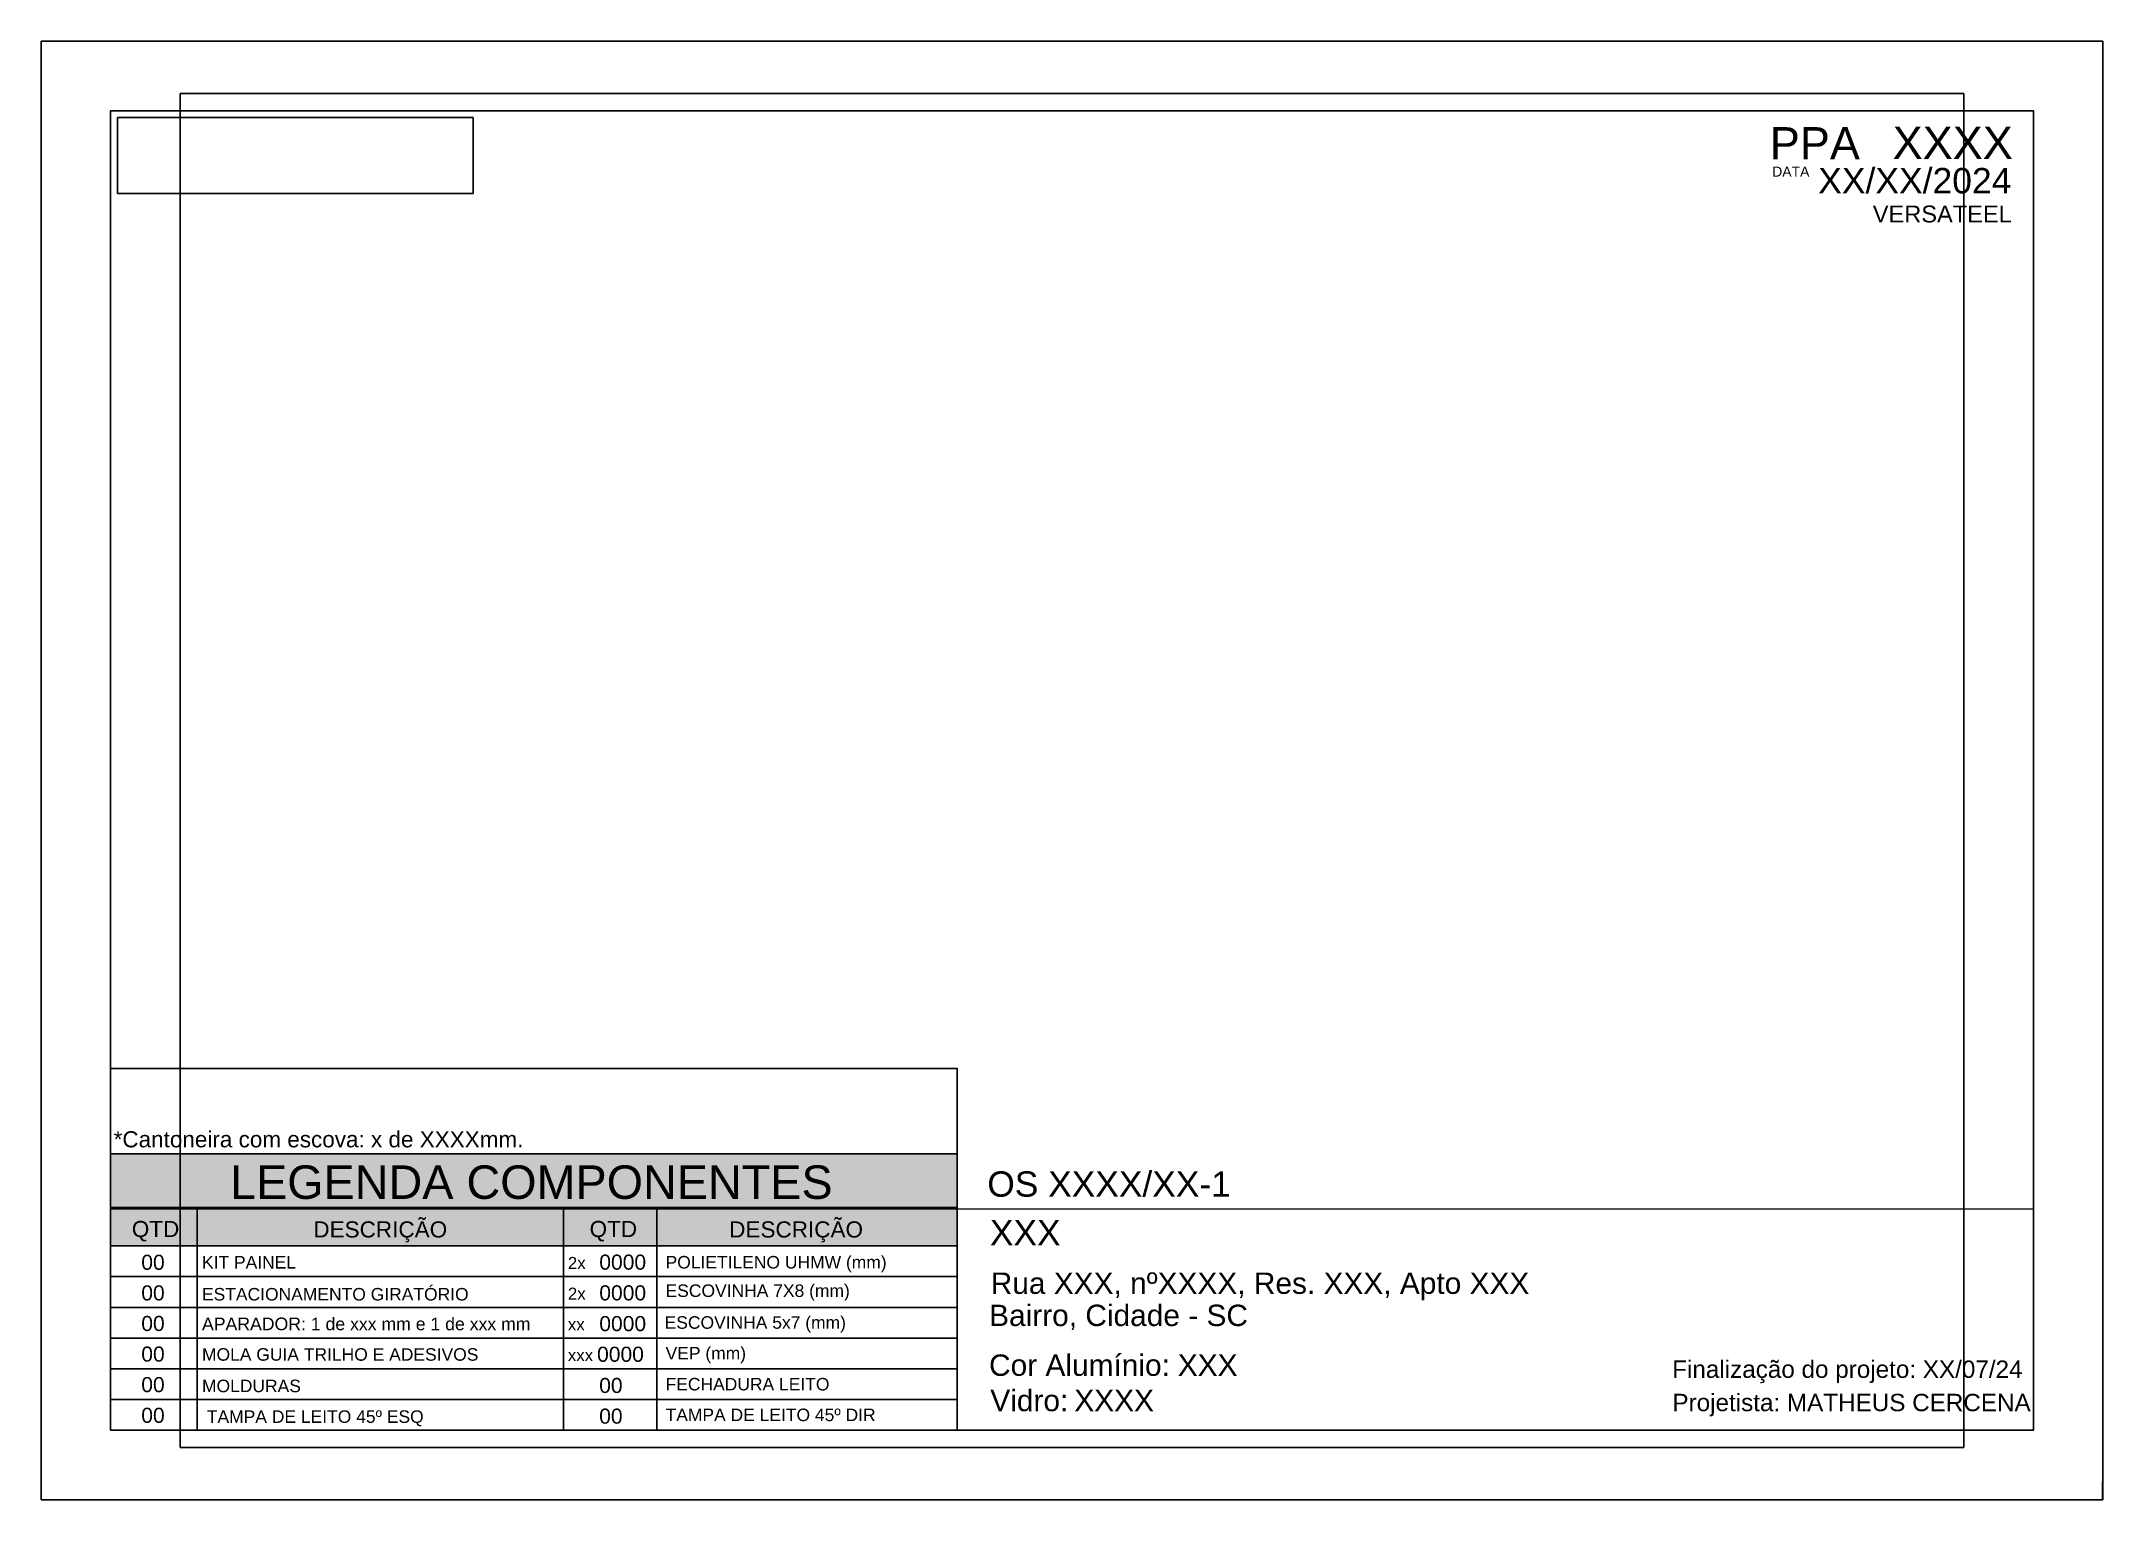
# Paper-space layout 'Layout1' of a CAD drawing. Header units: millimetres. Extents: x -20 to 277, y -8 to 202.
import ezdxf
from ezdxf.enums import TextEntityAlignment as Align

# ---------------------------------------------------------------- set-up
doc = ezdxf.new("R2010")
doc.units = ezdxf.units.MM
doc.layers.add('Linha de Centro', color=1, linetype='Continuous')
doc.layers.add('VIEWPORT', color=6, linetype='Continuous', plot=False)
doc.styles.get("Standard").update_dxf_attribs({"font": 'arial.ttf'})
picture_1 = doc.add_image_def('image1.jpg', size_in_pixel=(2160, 460))

psp = doc.layouts.get("Layout1")

# ---------------------------------------------------------------- hatches: boundary and pattern name
at = {"true_color": 0x4a86e8}
h = psp.add_hatch(color=163, dxfattribs=at)
h.dxf.hatch_style = 1
h.paths.add_polyline_path([(111.97, 34.57), (111.97, 42.31), (-10, 42.31), (-10, 34.57)])
at = {"true_color": 0xadddf7}
h = psp.add_hatch(color=141, dxfattribs=at)
h.dxf.hatch_style = 1
h.paths.add_polyline_path([(2.48, 34.57), (-10, 34.57), (-10, 29.04), (2.48, 29.04)])
h.paths.add_polyline_path([(55.95, 34.57), (2.48, 34.57), (2.48, 29.04), (55.95, 29.04)])
h.paths.add_polyline_path([(67.54, 34.57), (55.95, 34.57), (55.95, 29.04), (67.54, 29.04)])
h.paths.add_polyline_path([(111.97, 34.57), (67.54, 34.57), (67.54, 29.04), (111.97, 29.04)])

# ---------------------------------------------------------------- linework, layer by layer
for p, q in [((257, 195), (0, 195)), ((0, 195), (0, 0)), ((257, 0), (257, 195)), ((-10, 42.31), (111.97, 42.31)), ((-10, 29.04), (-10, 42.31)), ((111.97, 42.31), (111.97, 2.5)), ((-10, 34.57), (111.97, 34.57)), ((2.48, 34.57), (2.48, 2.5)), ((55.26, 34.57), (55.26, 2.5)), ((68.68, 34.57), (68.68, 2.5)), ((-10, 29.04), (111.97, 29.04)), ((-10, 24.62), (111.97, 24.62)), ((-10, 20.19), (111.97, 20.19)), ((-10, 15.77), (111.97, 15.77)), ((-10, 11.35), (111.97, 11.35)), ((-10, 6.92), (111.97, 6.92)), ((2.48, 6.92), (-10, 6.92)), ((0, 0), (0, 3.59)), ((0, 0), (257, 0)), ((276.97, -4.93), (276.97, -7.5))]:
    psp.add_line(p, q)
for points in [[(-20, -7.5), (277, -7.5), (277, 202.5), (-20, 202.5)], [(-10, 2.5), (267, 2.5), (267, 192.5), (-10, 192.5)]]:
    psp.add_lwpolyline(points, close=True)
psp.add_lwpolyline([(111.97, 42.31), (-10, 42.31), (-10, 54.57), (111.97, 54.57), (111.97, 42.31)])

# ---------------------------------------------------------------- texts
for s, height, p in [('PPA', 4.645, (229.03, 185.49)), ('DATA', 1.438, (229.38, 183.01)), ('LEGENDA COMPONENTES', 4.8215, (7.2, 35.82)), ('OS XXXX/XX-1', 3.6436, (116.3, 36.14)), ('QTD', 2.322, (-6.95, 30.32)), ('DESCRIÇÃO', 2.322, (19.2, 30.26)), ('QTD', 2.322, (59, 30.32)), ('DESCRIÇÃO', 2.322, (79.11, 30.26)), ('XXX', 3.644, (116.67, 29.13)), ('KIT PAINEL', 1.8, (3.16, 25.79)), (' POLIETILENO UHMW (mm) ', 1.8, (69.25, 25.8)), ('Rua XXX, nºXXXX, Res. XXX, Apto XXX', 3.0792, (116.79, 22.14)), ('ESTACIONAMENTO GIRATÓRIO', 1.8, (3.16, 21.19)), (' ESCOVINHA 7X8 (mm)', 1.8, (69.25, 21.7)), ('APARADOR: 1 de xxx mm e 1 de xxx mm', 1.82, (3.16, 16.91)), ('ESCOVINHA 5x7 (mm)', 1.8, (69.81, 17.12)), ('Bairro, Cidade - SC', 3.0792, (116.56, 17.51)), ('MOLA GUIA TRILHO E ADESIVOS', 1.8, (3.16, 12.52)), (' VEP (mm)', 1.8, (69.25, 12.7)), ('Cor Alumínio:', 3.0792, (116.55, 10.34)), ('XXX', 3.079, (143.74, 10.34)), ('Finalização do projeto: XX/07/24', 2.5, (214.97, 10.05)), ('MOLDURAS', 1.8, (3.16, 7.99)), (' FECHADURA LEITO ', 1.8, (69.25, 8.24)), ('Vidro:', 3.079, (116.73, 5.25)), ('XXXX', 3.079, (128.83, 5.25)), ('Projetista: MATHEUS CERCENA ', 2.5, (215, 5.25)), (' TAMPA DE LEITO 45º ESQ ', 1.8, (3.16, 3.57)), (' TAMPA DE LEITO 45º DIR ', 1.8, (69.25, 3.82))]:
    psp.add_text(s, height=height).set_placement(p)
for s, height, p in [('XXXX', 4.645, (264.04, 185.57)), ('XX/XX/2024', 3.658, (263.84, 180.6))]:
    psp.add_text(s, height=height).set_placement(p, align=Align.RIGHT)
for s, p in [('00', (-3.9, 26.69)), ('0000', (63.77, 26.71)), ('00', (-3.9, 22.28)), ('0000', (63.77, 22.29)), ('00', (-3.9, 17.88)), ('0000', (63.77, 17.86)), ('00', (-3.9, 13.48)), ('0000', (63.45, 13.45)), ('00', (-3.9, 9.08)), ('00', (62.07, 8.96)), ('00', (-3.9, 4.66)), ('00', (62.07, 4.54))]:
    psp.add_text(s, height=2.17).set_placement(p, align=Align.MIDDLE)
at = {"insert": (-9.57, 45.56), "char_height": 2.3183, "attachment_point": 1}
psp.add_mtext_dynamic_manual_height_columns('*Cantoneira com escova: x de XXXXmm.', width=888.4213, gutter_width=381.71, heights=[0], dxfattribs=at)
at = {"char_height": 1.736, "width": 2.5958, "attachment_point": 1}
for s, insert in [('2x', (55.87, 27.46)), ('2x', (55.87, 23.04)), ('xx', (55.87, 18.62)), ('xxx', (55.87, 14.19))]:
    psp.add_mtext(s, dxfattribs=dict(at, insert=insert))
at = {"layer": 'Linha de Centro'}
psp.add_text('VERSATEEL', height=2.433, dxfattribs=at).set_placement((253.88, 176.41), align=Align.CENTER)

# ---------------------------------------------------------------- pictures from other files: only their frames are drawn
image = psp.add_image(picture_1, insert=(-9, 180.59), size_in_units=(51.23, 10.91))
image.dxf.flags = 7

# ---------------------------------------------------------------- viewports
at = {"layer": 'VIEWPORT', "view_target_point": (1990, -490)}
psp.add_viewport(center=(128.5, 113.45), size=(277, 158.1092), view_center_point=(-454.26, 43.33), view_height=3173.5849, dxfattribs=at)

doc.saveas('drawing.dxf')
